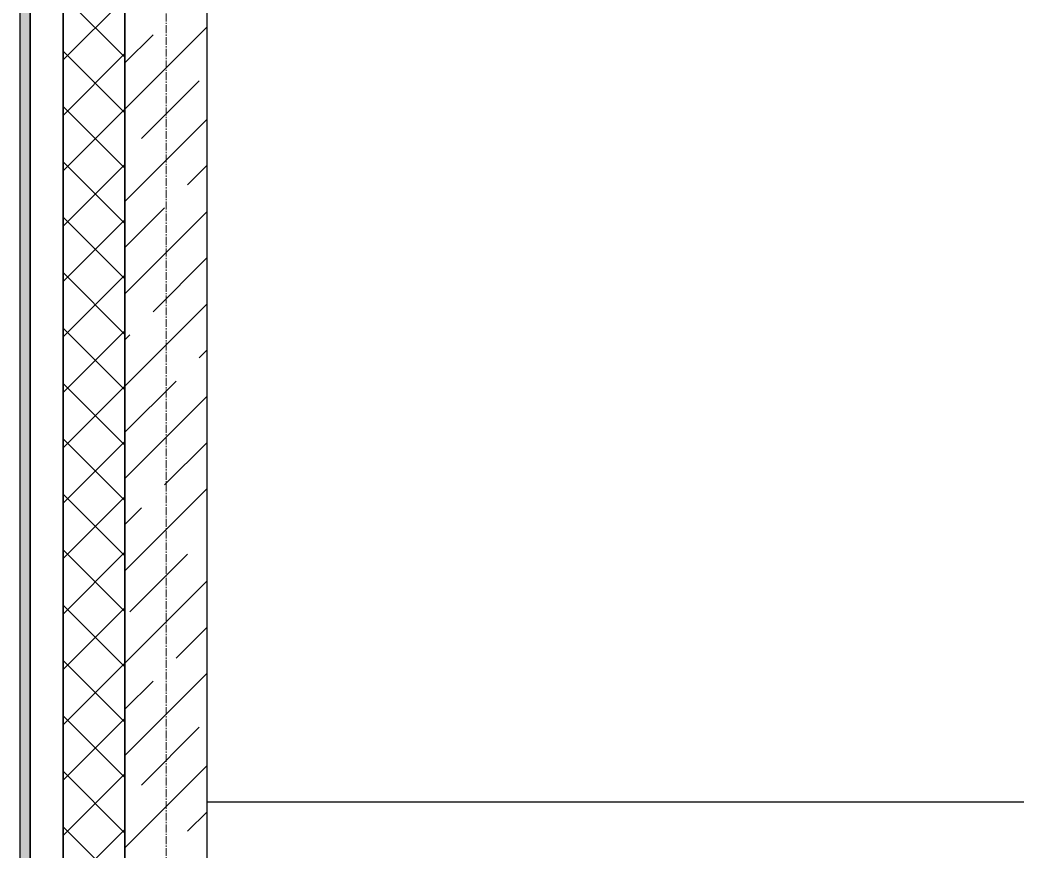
# Model space of a CAD drawing. Header units: millimetres. Extents: x -231292 to 573618, y -153144 to 564035.
# Drawn here: x 8548 to 10972, y 264147 to 266168 of the extents above; entities that cross this region are included whole.
import ezdxf

# ---------------------------------------------------------------- set-up
doc = ezdxf.new("R2010")
doc.units = ezdxf.units.MM
doc.linetypes.add('CENTER2', pattern=[28.575, 19.05, -3.175, 3.175, -3.175])
doc.layers.get('0').update_dxf_attribs({"color": 250})
doc.layers.add('АР_Делит', color=250, linetype='Continuous', lineweight=0, plot=False)
for name, color, linetype, lineweight in [('АР_Стены ЖБ', 250, 'Continuous', 35), ('АР_Тонкая', 250, 'Continuous', 5), ('АР_Утеплитель', 250, 'Continuous', 0), ('АР_Штриховка', 250, 'Continuous', 0), ('РД_Оси_100', 250, 'Continuous', 0)]:
    doc.layers.add(name, color=color, linetype=linetype, lineweight=lineweight)

# ---------------------------------------------------------------- blocks, each defined once
blk = doc.blocks.new('оси_рен')
at = {"layer": 'РД_Оси_100', "color": 251, "linetype": 'CENTER2', "true_color": 0x636466}
blk.add_line((1195652.916, 135558.25), (1195652.916, 223268.25), dxfattribs=at)

msp = doc.modelspace()

# ---------------------------------------------------------------- hatches: boundary and pattern name
at = {"layer": 'АР_Штриховка', "linetype": 'Continuous', "lineweight": 25, "true_color": 0x000000}
h = msp.add_hatch(dxfattribs=at)
h.set_pattern_fill('_U', color=18, style=0, pattern_type=0)
h.set_pattern_definition([(2e-15, (-195344.9339, 50353.0024), (-3e-16, 1), [])])
h.paths.add_polyline_path([(8548.243, 263866.253), (8573.243, 263866.253), (8573.243, 273896.253), (8548.243, 273921.253)], flags=0)
h = msp.add_hatch(dxfattribs=at)
h.set_pattern_fill('ANSI37', color=18, scale=30, style=0)
h.set_pattern_definition([(45, (-195344.93, 50353), (-67.35192, 67.35192), []), (135, (-195344.93, 50353), (-67.35192, -67.35192), [])])
h.paths.add_polyline_path([(8653.243, 263866.253), (8803.243, 263866.253), (8803.243, 273666.253), (8653.243, 273816.253)], flags=0)

# ---------------------------------------------------------------- linework, layer by layer
at = {"layer": 'АР_Делит', "color": 18, "lineweight": 25, "true_color": 0x000000}
for p, q in [((9003.243, 264266.253), (9003.243, 273666.253)), ((9003.243, 264266.253), (9003.243, 273666.253)), ((13003.243, 264266.253), (9003.243, 264266.253)), ((13003.243, 264266.253), (9003.243, 264266.253))]:
    msp.add_line(p, q, dxfattribs=at)
at = {"layer": 'АР_Стены ЖБ', "color": 18, "linetype": 'Continuous', "lineweight": 25, "true_color": 0x000000}
for p, q in [((8803.243, 273666.253), (8803.243, 263866.253)), ((9003.243, 264066.253), (9003.243, 273466.253))]:
    msp.add_line(p, q, dxfattribs=at)
at = {"layer": 'АР_Тонкая', "color": 18, "linetype": 'Continuous', "lineweight": 25, "true_color": 0x000000}
for p, q in [((8548.243, 273921.253), (8548.243, 263866.253)), ((8573.243, 273896.253), (8573.243, 263866.253)), ((8573.243, 263866.253), (8573.243, 273896.253)), ((8653.243, 263866.253), (8653.243, 273816.253))]:
    msp.add_line(p, q, dxfattribs=at)
at = {"layer": 'АР_Утеплитель', "color": 18, "linetype": 'Continuous', "lineweight": 25, "true_color": 0x000000}
for p, q in [((8653.243, 273816.253), (8653.243, 263866.253)), ((8803.243, 263866.253), (8803.243, 273666.253))]:
    msp.add_line(p, q, dxfattribs=at)
at = {"layer": 'АР_Штриховка', "color": 18, "linetype": 'Continuous', "lineweight": 25, "true_color": 0x000000}
for p, q in [((8803.243, 265951.006), (9003.243, 266151.006)), ((8803.243, 266063.259), (8871.703, 266131.719)), ((8843.64, 265879.149), (8983.956, 266019.466)), ((8803.243, 265726.499), (9003.243, 265926.499)), ((8955.893, 265766.896), (9003.243, 265814.246)), ((8803.243, 265614.246), (8899.766, 265710.769)), ((8803.243, 265501.993), (9003.243, 265701.993)), ((8871.703, 265458.2), (9003.243, 265589.74)), ((8803.243, 265277.487), (9003.243, 265477.487)), ((8803.243, 265389.74), (8815.576, 265402.073)), ((8983.956, 265345.947), (9003.243, 265365.233)), ((8803.243, 265165.233), (8927.83, 265289.82)), ((8803.243, 265052.98), (9003.243, 265252.98)), ((8899.766, 265037.25), (9003.243, 265140.727)), ((8803.243, 264828.474), (9003.243, 265028.474)), ((8803.243, 264940.727), (8843.64, 264981.124)), ((8815.576, 264728.554), (8955.893, 264868.87)), ((8803.243, 264603.967), (9003.243, 264803.967)), ((8927.83, 264616.301), (9003.243, 264691.714)), ((8803.243, 264379.461), (9003.243, 264579.461)), ((8803.243, 264491.714), (8871.703, 264560.174)), ((8843.64, 264307.604), (8983.956, 264447.921)), ((8803.243, 264154.955), (9003.243, 264354.955)), ((8955.893, 264195.351), (9003.243, 264242.701))]:
    msp.add_line(p, q, dxfattribs=at)

# ---------------------------------------------------------------- block references
at = {"rotation": 359.999868838025}
msp.add_blockref('оси_рен', (-1186750.035, 50655.808), dxfattribs=at)

doc.saveas('drawing.dxf')
